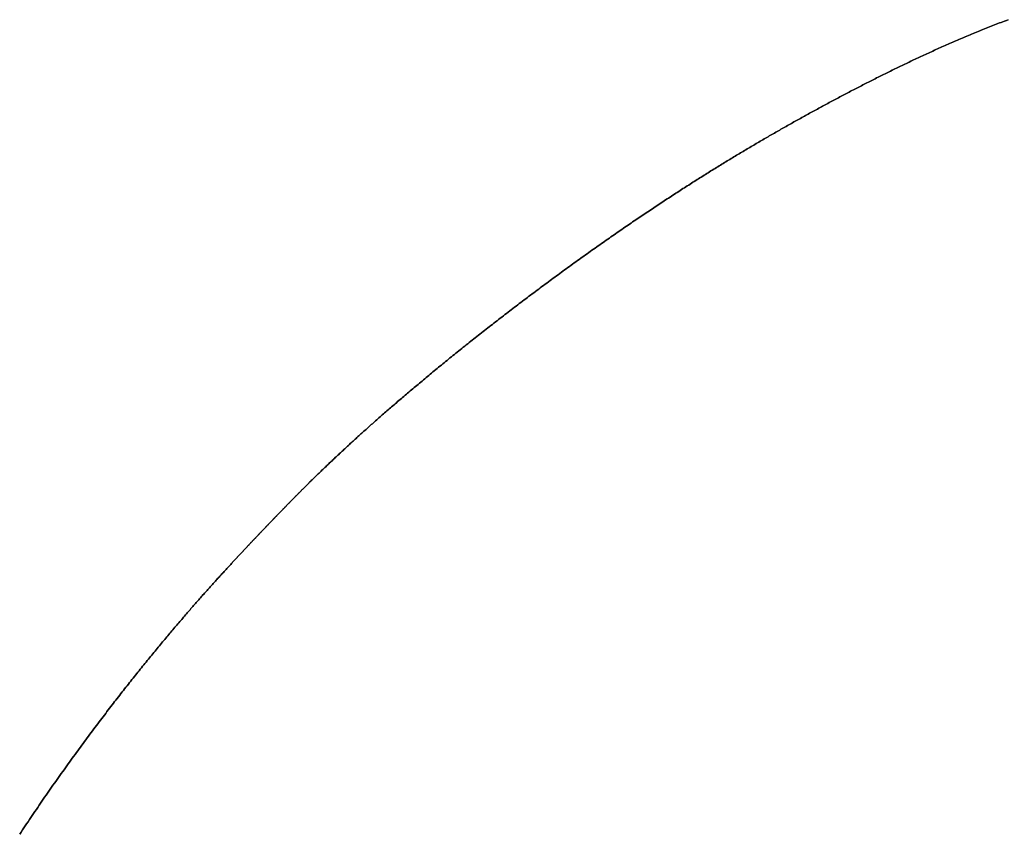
# Model space of a CAD drawing. Header units: inches. Extents: x 130170 to 284068, y 377793 to 804530.
# Drawn here: x 251835.9 to 251899.8, y 752988.2 to 753040.8 of the extents above; entities that cross this region are included whole.
import ezdxf

# ---------------------------------------------------------------- set-up
doc = ezdxf.new("R2010")
doc.units = ezdxf.units.IN
doc.header["$MEASUREMENT"] = 0
doc.layers.add('muni_il', color=7, linetype='Continuous')

msp = doc.modelspace()

# ---------------------------------------------------------------- linework, layer by layer
at = {"layer": 'muni_il'}
for points in [[(251899.865, 753040.792), (251899.754, 753040.75), (251899.643, 753040.708), (251899.533, 753040.666), (251899.423, 753040.624), (251899.314, 753040.582), (251899.205, 753040.54), (251899.096, 753040.498), (251898.988, 753040.456), (251898.88, 753040.414), (251898.772, 753040.371), (251898.665, 753040.329), (251898.558, 753040.287), (251898.452, 753040.244), (251898.345, 753040.201), (251898.239, 753040.159), (251898.134, 753040.116), (251898.028, 753040.073), (251897.923, 753040.031), (251897.819, 753039.988), (251897.714, 753039.945), (251897.61, 753039.902), (251897.506, 753039.859), (251897.403, 753039.816), (251897.3, 753039.773), (251897.197, 753039.729), (251897.094, 753039.686), (251896.992, 753039.643), (251896.89, 753039.6), (251896.788, 753039.556), (251896.686, 753039.513), (251896.585, 753039.469), (251896.484, 753039.426), (251896.383, 753039.382), (251896.283, 753039.339), (251896.183, 753039.295), (251896.082, 753039.251), (251895.983, 753039.207), (251895.883, 753039.164), (251895.784, 753039.12), (251895.685, 753039.076), (251895.586, 753039.032), (251895.488, 753038.988), (251895.39, 753038.944), (251895.292, 753038.9), (251895.194, 753038.856), (251895.096, 753038.812), (251894.999, 753038.768), (251894.902, 753038.723), (251894.805, 753038.679), (251894.708, 753038.635), (251894.612, 753038.59), (251894.515, 753038.546), (251894.419, 753038.502), (251894.323, 753038.457), (251894.228, 753038.413), (251894.132, 753038.368), (251894.037, 753038.324), (251893.942, 753038.279), (251893.847, 753038.235), (251893.753, 753038.19), (251893.658, 753038.145), (251893.564, 753038.101), (251893.47, 753038.056), (251893.376, 753038.011), (251893.282, 753037.966), (251893.189, 753037.922), (251893.096, 753037.877), (251893.003, 753037.832), (251892.91, 753037.787), (251892.817, 753037.742), (251892.724, 753037.697), (251892.632, 753037.652), (251892.54, 753037.607), (251892.447, 753037.562), (251892.356, 753037.517), (251892.264, 753037.472), (251892.172, 753037.427), (251892.081, 753037.382), (251891.99, 753037.337), (251891.899, 753037.292), (251891.808, 753037.247), (251891.717, 753037.202), (251891.627, 753037.157), (251891.536, 753037.111), (251891.446, 753037.066), (251891.356, 753037.021), (251891.266, 753036.976), (251891.176, 753036.93), (251891.087, 753036.885), (251890.997, 753036.84), (251890.908, 753036.794), (251890.819, 753036.749), (251890.729, 753036.704), (251890.641, 753036.658), (251890.552, 753036.613), (251890.463, 753036.568), (251890.375, 753036.522), (251890.286, 753036.477), (251890.198, 753036.431), (251890.11, 753036.386), (251890.022, 753036.34), (251889.934, 753036.295), (251889.847, 753036.249), (251889.759, 753036.204), (251889.672, 753036.158), (251889.584, 753036.112), (251889.497, 753036.067), (251889.41, 753036.021), (251889.323, 753035.976), (251889.236, 753035.93), (251889.149, 753035.884), (251889.063, 753035.839), (251888.976, 753035.793), (251888.89, 753035.747), (251888.804, 753035.701), (251888.717, 753035.655), (251888.631, 753035.61), (251888.545, 753035.564), (251888.459, 753035.518), (251888.374, 753035.472), (251888.288, 753035.426), (251888.202, 753035.38), (251888.117, 753035.334), (251888.031, 753035.288), (251887.946, 753035.242), (251887.861, 753035.196), (251887.776, 753035.15), (251887.691, 753035.104), (251887.606, 753035.058), (251887.521, 753035.012), (251887.436, 753034.966), (251887.351, 753034.919), (251887.266, 753034.873), (251887.182, 753034.827), (251887.097, 753034.78), (251887.013, 753034.734), (251886.928, 753034.687), (251886.844, 753034.641), (251886.759, 753034.594), (251886.675, 753034.548), (251886.591, 753034.501), (251886.506, 753034.454), (251886.422, 753034.408), (251886.338, 753034.361), (251886.254, 753034.314), (251886.17, 753034.267), (251886.086, 753034.22), (251886.002, 753034.173), (251885.918, 753034.126), (251885.834, 753034.079), (251885.75, 753034.032), (251885.666, 753033.984), (251885.582, 753033.937), (251885.498, 753033.89), (251885.414, 753033.842), (251885.33, 753033.795), (251885.246, 753033.747), (251885.162, 753033.699), (251885.078, 753033.651), (251884.994, 753033.603), (251884.911, 753033.555), (251884.827, 753033.507), (251884.743, 753033.459), (251884.659, 753033.411), (251884.575, 753033.363), (251884.49, 753033.314), (251884.406, 753033.266), (251884.322, 753033.217), (251884.238, 753033.168), (251884.154, 753033.12), (251884.07, 753033.071), (251883.985, 753033.022), (251883.901, 753032.973), (251883.817, 753032.923), (251883.732, 753032.874), (251883.648, 753032.824), (251883.563, 753032.775), (251883.478, 753032.725), (251883.394, 753032.675), (251883.309, 753032.625), (251883.224, 753032.575), (251883.139, 753032.525), (251883.054, 753032.474), (251882.969, 753032.424), (251882.884, 753032.373), (251882.798, 753032.323), (251882.713, 753032.272), (251882.628, 753032.22), (251882.542, 753032.169), (251882.456, 753032.118), (251882.37, 753032.066), (251882.284, 753032.015), (251882.198, 753031.963), (251882.112, 753031.911), (251882.026, 753031.859), (251881.94, 753031.806), (251881.853, 753031.754), (251881.766, 753031.701), (251881.68, 753031.648), (251881.593, 753031.596), (251881.505, 753031.542), (251881.418, 753031.489), (251881.331, 753031.435), (251881.243, 753031.382), (251881.156, 753031.328), (251881.068, 753031.274), (251880.98, 753031.219), (251880.892, 753031.165), (251880.804, 753031.11), (251880.715, 753031.056), (251880.627, 753031), (251880.538, 753030.945), (251880.449, 753030.89), (251880.36, 753030.834), (251880.271, 753030.778), (251880.181, 753030.722), (251880.092, 753030.666), (251880.002, 753030.61), (251879.912, 753030.553), (251879.822, 753030.496), (251879.731, 753030.439), (251879.641, 753030.382), (251879.55, 753030.324), (251879.459, 753030.266), (251879.368, 753030.209), (251879.277, 753030.15), (251879.185, 753030.092), (251879.093, 753030.033), (251879.002, 753029.974), (251878.909, 753029.915), (251878.817, 753029.856), (251878.725, 753029.796), (251878.632, 753029.737), (251878.539, 753029.677), (251878.446, 753029.616), (251878.353, 753029.556), (251878.259, 753029.495), (251878.165, 753029.434), (251878.071, 753029.373), (251877.977, 753029.312), (251877.883, 753029.25), (251877.788, 753029.188), (251877.694, 753029.126), (251877.599, 753029.063), (251877.504, 753029.001), (251877.408, 753028.938), (251877.313, 753028.875), (251877.217, 753028.811), (251877.121, 753028.748), (251877.025, 753028.684), (251876.928, 753028.62), (251876.832, 753028.556), (251876.735, 753028.491), (251876.638, 753028.426), (251876.541, 753028.361), (251876.443, 753028.296), (251876.346, 753028.23), (251876.248, 753028.165), (251876.15, 753028.099), (251876.052, 753028.032), (251875.953, 753027.966), (251875.855, 753027.899), (251875.756, 753027.832), (251875.657, 753027.765), (251875.558, 753027.697), (251875.458, 753027.63), (251875.359, 753027.562), (251875.259, 753027.494), (251875.159, 753027.425), (251875.059, 753027.356), (251874.959, 753027.287), (251874.858, 753027.218), (251874.757, 753027.149), (251874.657, 753027.08), (251874.556, 753027.01), (251874.455, 753026.94), (251874.353, 753026.869), (251874.252, 753026.799), (251874.15, 753026.728), (251874.048, 753026.657), (251873.946, 753026.586), (251873.844, 753026.515), (251873.742, 753026.443), (251873.64, 753026.371), (251873.537, 753026.299), (251873.435, 753026.227), (251873.332, 753026.155), (251873.229, 753026.082), (251873.126, 753026.009), (251873.022, 753025.936), (251872.919, 753025.863), (251872.816, 753025.79), (251872.712, 753025.716), (251872.609, 753025.642), (251872.505, 753025.568), (251872.401, 753025.494), (251872.297, 753025.42), (251872.193, 753025.345), (251872.089, 753025.271), (251871.985, 753025.196), (251871.881, 753025.121), (251871.776, 753025.045), (251871.672, 753024.97), (251871.567, 753024.895), (251871.463, 753024.819), (251871.358, 753024.743), (251871.254, 753024.667), (251871.149, 753024.591), (251871.044, 753024.514), (251870.94, 753024.438), (251870.835, 753024.361), (251870.73, 753024.285), (251870.625, 753024.208), (251870.52, 753024.131), (251870.415, 753024.054), (251870.311, 753023.977), (251870.206, 753023.899), (251870.101, 753023.822), (251869.996, 753023.744), (251869.891, 753023.666), (251869.786, 753023.589), (251869.682, 753023.511), (251869.577, 753023.433), (251869.472, 753023.355), (251869.367, 753023.277), (251869.263, 753023.198), (251869.158, 753023.12), (251869.053, 753023.042), (251868.949, 753022.963), (251868.844, 753022.885), (251868.74, 753022.806), (251868.636, 753022.727), (251868.532, 753022.649), (251868.427, 753022.57), (251868.323, 753022.491), (251868.22, 753022.413), (251868.116, 753022.334), (251868.012, 753022.255), (251867.908, 753022.176), (251867.805, 753022.097), (251867.702, 753022.018), (251867.598, 753021.939), (251867.495, 753021.86), (251867.392, 753021.781), (251867.29, 753021.702), (251867.187, 753021.623), (251867.084, 753021.544), (251866.982, 753021.465), (251866.88, 753021.386), (251866.778, 753021.307), (251866.676, 753021.228), (251866.575, 753021.149), (251866.473, 753021.07), (251866.372, 753020.991), (251866.271, 753020.913), (251866.17, 753020.834), (251866.069, 753020.755), (251865.969, 753020.676), (251865.869, 753020.598), (251865.769, 753020.519), (251865.669, 753020.441), (251865.57, 753020.362), (251865.47, 753020.284), (251865.371, 753020.206), (251865.273, 753020.128), (251865.174, 753020.05), (251865.076, 753019.972), (251864.978, 753019.894), (251864.88, 753019.816), (251864.782, 753019.738), (251864.685, 753019.661), (251864.588, 753019.583), (251864.492, 753019.506), (251864.396, 753019.429), (251864.3, 753019.351), (251864.204, 753019.274), (251864.108, 753019.198), (251864.013, 753019.121), (251863.918, 753019.044), (251863.824, 753018.968), (251863.73, 753018.892), (251863.636, 753018.815), (251863.542, 753018.74), (251863.449, 753018.664), (251863.356, 753018.588), (251863.264, 753018.512), (251863.172, 753018.437), (251863.08, 753018.362), (251862.988, 753018.287), (251862.897, 753018.212), (251862.806, 753018.137), (251862.716, 753018.063), (251862.626, 753017.989), (251862.536, 753017.915), (251862.447, 753017.841), (251862.358, 753017.767), (251862.269, 753017.694), (251862.181, 753017.621), (251862.094, 753017.547), (251862.006, 753017.475), (251861.919, 753017.402), (251861.832, 753017.33), (251861.746, 753017.257), (251861.66, 753017.185), (251861.575, 753017.114), (251861.49, 753017.042), (251861.405, 753016.971), (251861.321, 753016.9), (251861.237, 753016.829), (251861.153, 753016.758), (251861.07, 753016.688), (251860.988, 753016.618), (251860.906, 753016.548), (251860.824, 753016.478), (251860.742, 753016.409), (251860.661, 753016.34), (251860.581, 753016.271), (251860.501, 753016.203), (251860.421, 753016.134), (251860.342, 753016.066), (251860.263, 753015.998), (251860.184, 753015.931), (251860.106, 753015.863), (251860.028, 753015.796), (251859.951, 753015.73), (251859.875, 753015.663), (251859.798, 753015.597), (251859.722, 753015.531), (251859.647, 753015.465), (251859.572, 753015.4), (251859.497, 753015.335), (251859.423, 753015.27), (251859.349, 753015.205), (251859.276, 753015.141), (251859.203, 753015.077), (251859.131, 753015.013), (251859.059, 753014.95), (251858.987, 753014.887), (251858.916, 753014.824), (251858.845, 753014.761), (251858.775, 753014.699), (251858.705, 753014.637), (251858.635, 753014.575), (251858.566, 753014.514), (251858.498, 753014.453), (251858.43, 753014.392), (251858.362, 753014.331), (251858.295, 753014.271), (251858.228, 753014.211), (251858.161, 753014.151), (251858.095, 753014.092), (251858.03, 753014.033), (251857.965, 753013.974), (251857.9, 753013.915), (251857.835, 753013.857), (251857.771, 753013.799), (251857.708, 753013.741), (251857.645, 753013.684), (251857.582, 753013.627), (251857.52, 753013.57), (251857.458, 753013.514), (251857.397, 753013.457), (251857.335, 753013.402), (251857.275, 753013.346), (251857.215, 753013.291), (251857.155, 753013.235), (251857.095, 753013.181), (251857.036, 753013.126), (251856.978, 753013.072), (251856.919, 753013.018), (251856.861, 753012.964), (251856.804, 753012.911), (251856.747, 753012.858), (251856.69, 753012.805), (251856.634, 753012.753), (251856.578, 753012.7), (251856.522, 753012.648), (251856.467, 753012.597), (251856.413, 753012.545), (251856.358, 753012.494), (251856.304, 753012.443), (251856.25, 753012.393), (251856.197, 753012.342), (251856.144, 753012.292), (251856.092, 753012.242), (251856.039, 753012.193), (251855.987, 753012.144), (251855.936, 753012.095), (251855.885, 753012.046), (251855.834, 753011.997), (251855.783, 753011.949), (251855.733, 753011.901), (251855.683, 753011.854), (251855.634, 753011.806), (251855.584, 753011.759), (251855.536, 753011.712), (251855.487, 753011.665), (251855.439, 753011.619), (251855.391, 753011.573), (251855.344, 753011.527), (251855.296, 753011.481), (251855.249, 753011.435), (251855.203, 753011.39), (251855.156, 753011.345), (251855.11, 753011.3), (251855.064, 753011.255), (251855.019, 753011.211), (251854.974, 753011.167), (251854.929, 753011.123), (251854.884, 753011.08), (251854.84, 753011.036), (251854.796, 753010.993), (251854.752, 753010.95), (251854.709, 753010.907), (251854.665, 753010.864), (251854.622, 753010.822), (251854.58, 753010.78), (251854.537, 753010.738), (251854.495, 753010.696), (251854.453, 753010.654), (251854.411, 753010.613), (251854.37, 753010.572), (251854.329, 753010.531), (251854.288, 753010.49), (251854.247, 753010.449), (251854.206, 753010.409), (251854.166, 753010.368), (251854.126, 753010.328), (251854.086, 753010.288), (251854.046, 753010.248), (251854.007, 753010.209), (251853.967, 753010.169), (251853.928, 753010.13), (251853.889, 753010.091), (251853.851, 753010.052), (251853.812, 753010.013), (251853.774, 753009.974), (251853.736, 753009.936), (251853.698, 753009.897), (251853.66, 753009.859), (251853.623, 753009.821), (251853.585, 753009.783), (251853.548, 753009.745), (251853.511, 753009.708), (251853.474, 753009.67), (251853.437, 753009.633), (251853.4, 753009.595), (251853.364, 753009.558), (251853.328, 753009.521), (251853.291, 753009.484), (251853.255, 753009.447), (251853.219, 753009.41), (251853.184, 753009.374), (251853.148, 753009.337), (251853.112, 753009.301), (251853.077, 753009.264), (251853.041, 753009.228), (251853.006, 753009.192), (251852.971, 753009.156), (251852.936, 753009.12), (251852.901, 753009.084), (251852.866, 753009.048), (251852.832, 753009.012), (251852.797, 753008.976), (251852.762, 753008.94), (251852.728, 753008.905), (251852.693, 753008.869), (251852.659, 753008.834), (251852.625, 753008.798), (251852.591, 753008.763), (251852.556, 753008.728), (251852.522, 753008.692), (251852.488, 753008.657), (251852.454, 753008.622), (251852.42, 753008.586), (251852.386, 753008.551), (251852.353, 753008.516), (251852.319, 753008.481), (251852.285, 753008.446), (251852.251, 753008.411), (251852.217, 753008.375), (251852.184, 753008.34), (251852.15, 753008.305), (251852.116, 753008.27), (251852.083, 753008.235), (251852.049, 753008.2), (251852.015, 753008.165), (251851.981, 753008.129), (251851.948, 753008.094), (251851.914, 753008.059), (251851.88, 753008.024), (251851.847, 753007.989), (251851.813, 753007.953), (251851.779, 753007.918), (251851.745, 753007.883), (251851.712, 753007.847), (251851.678, 753007.812), (251851.644, 753007.776), (251851.61, 753007.741), (251851.576, 753007.705), (251851.542, 753007.669), (251851.508, 753007.633), (251851.474, 753007.597), (251851.44, 753007.562), (251851.405, 753007.526), (251851.371, 753007.489), (251851.337, 753007.453), (251851.302, 753007.417), (251851.267, 753007.381), (251851.233, 753007.344), (251851.198, 753007.308), (251851.163, 753007.271), (251851.128, 753007.234), (251851.093, 753007.197), (251851.058, 753007.16), (251851.023, 753007.123), (251850.988, 753007.086), (251850.952, 753007.048), (251850.917, 753007.011), (251850.881, 753006.973), (251850.845, 753006.935), (251850.81, 753006.897), (251850.774, 753006.859), (251850.737, 753006.82), (251850.701, 753006.782), (251850.665, 753006.743), (251850.628, 753006.705), (251850.591, 753006.666), (251850.554, 753006.626), (251850.518, 753006.587), (251850.48, 753006.547), (251850.443, 753006.508), (251850.406, 753006.468), (251850.368, 753006.428), (251850.33, 753006.387), (251850.292, 753006.347), (251850.254, 753006.306), (251850.215, 753006.265), (251850.177, 753006.224), (251850.138, 753006.182), (251850.099, 753006.141), (251850.06, 753006.099), (251850.021, 753006.057), (251849.981, 753006.014), (251849.942, 753005.971), (251849.902, 753005.929), (251849.862, 753005.885), (251849.821, 753005.842), (251849.781, 753005.798), (251849.74, 753005.754), (251849.699, 753005.71), (251849.658, 753005.666), (251849.616, 753005.621), (251849.575, 753005.576), (251849.533, 753005.53), (251849.491, 753005.485), (251849.448, 753005.439), (251849.405, 753005.393), (251849.363, 753005.346), (251849.319, 753005.299), (251849.276, 753005.252), (251849.232, 753005.204), (251849.188, 753005.156), (251849.144, 753005.108), (251849.1, 753005.06), (251849.055, 753005.011), (251849.01, 753004.962), (251848.965, 753004.912), (251848.919, 753004.862), (251848.873, 753004.812), (251848.827, 753004.761), (251848.781, 753004.71), (251848.734, 753004.659), (251848.687, 753004.607), (251848.64, 753004.555), (251848.593, 753004.502), (251848.545, 753004.449), (251848.496, 753004.396), (251848.448, 753004.342), (251848.399, 753004.288), (251848.35, 753004.234), (251848.301, 753004.179), (251848.251, 753004.124), (251848.201, 753004.068), (251848.151, 753004.012), (251848.1, 753003.955), (251848.049, 753003.898), (251847.998, 753003.841), (251847.946, 753003.783), (251847.894, 753003.724), (251847.842, 753003.666), (251847.789, 753003.606), (251847.736, 753003.547), (251847.683, 753003.487), (251847.629, 753003.426), (251847.575, 753003.365), (251847.521, 753003.303), (251847.466, 753003.241), (251847.411, 753003.179), (251847.356, 753003.116), (251847.3, 753003.053), (251847.244, 753002.989), (251847.188, 753002.924), (251847.131, 753002.859), (251847.074, 753002.794), (251847.016, 753002.728), (251846.958, 753002.662), (251846.9, 753002.595), (251846.842, 753002.527), (251846.783, 753002.459), (251846.723, 753002.391), (251846.664, 753002.322), (251846.604, 753002.253), (251846.543, 753002.182), (251846.483, 753002.112), (251846.422, 753002.041), (251846.36, 753001.969), (251846.298, 753001.897), (251846.236, 753001.825), (251846.173, 753001.751), (251846.11, 753001.678), (251846.047, 753001.603), (251845.983, 753001.529), (251845.919, 753001.453), (251845.855, 753001.377), (251845.79, 753001.301), (251845.725, 753001.224), (251845.66, 753001.146), (251845.594, 753001.068), (251845.527, 753000.989), (251845.461, 753000.91), (251845.394, 753000.83), (251845.326, 753000.75), (251845.259, 753000.669), (251845.19, 753000.587), (251845.122, 753000.505), (251845.053, 753000.422), (251844.984, 753000.339), (251844.914, 753000.255), (251844.844, 753000.171), (251844.774, 753000.086), (251844.703, 753000), (251844.632, 752999.914), (251844.561, 752999.827), (251844.489, 752999.74), (251844.417, 752999.652), (251844.345, 752999.564), (251844.272, 752999.475), (251844.199, 752999.385), (251844.125, 752999.295), (251844.052, 752999.204), (251843.977, 752999.113), (251843.903, 752999.021), (251843.828, 752998.928), (251843.753, 752998.835), (251843.677, 752998.741), (251843.601, 752998.647), (251843.525, 752998.552), (251843.448, 752998.456), (251843.372, 752998.361), (251843.294, 752998.264), (251843.217, 752998.167), (251843.139, 752998.069), (251843.061, 752997.97), (251842.982, 752997.872), (251842.904, 752997.772), (251842.825, 752997.672), (251842.745, 752997.571), (251842.665, 752997.47), (251842.585, 752997.368), (251842.505, 752997.266), (251842.425, 752997.163), (251842.344, 752997.059), (251842.262, 752996.955), (251842.181, 752996.851), (251842.099, 752996.745), (251842.017, 752996.64), (251841.935, 752996.533), (251841.852, 752996.426), (251841.77, 752996.319), (251841.687, 752996.211), (251841.603, 752996.103), (251841.52, 752995.993), (251841.436, 752995.884), (251841.352, 752995.774), (251841.267, 752995.663), (251841.183, 752995.552), (251841.098, 752995.44), (251841.013, 752995.328), (251840.928, 752995.215), (251840.843, 752995.102), (251840.757, 752994.988), (251840.671, 752994.874), (251840.585, 752994.759), (251840.499, 752994.644), (251840.412, 752994.528), (251840.326, 752994.411), (251840.239, 752994.294), (251840.152, 752994.177), (251840.065, 752994.059), (251839.977, 752993.941), (251839.89, 752993.822), (251839.802, 752993.703), (251839.714, 752993.583), (251839.626, 752993.463), (251839.538, 752993.342), (251839.45, 752993.221), (251839.362, 752993.1), (251839.273, 752992.978), (251839.185, 752992.855), (251839.096, 752992.733), (251839.007, 752992.609), (251838.918, 752992.486), (251838.829, 752992.361), (251838.74, 752992.237), (251838.651, 752992.112), (251838.561, 752991.987), (251838.472, 752991.861), (251838.383, 752991.735), (251838.293, 752991.608), (251838.203, 752991.481), (251838.114, 752991.354), (251838.024, 752991.226), (251837.934, 752991.098), (251837.845, 752990.969), (251837.755, 752990.841), (251837.665, 752990.712), (251837.575, 752990.582), (251837.485, 752990.452), (251837.396, 752990.322), (251837.306, 752990.191), (251837.216, 752990.061), (251837.126, 752989.929), (251837.036, 752989.798), (251836.946, 752989.666), (251836.856, 752989.534), (251836.767, 752989.402), (251836.677, 752989.269), (251836.587, 752989.136), (251836.498, 752989.003), (251836.408, 752988.869), (251836.319, 752988.736), (251836.229, 752988.602), (251836.14, 752988.467), (251836.05, 752988.333), (251835.961, 752988.198), (251835.872, 752988.063)], [(251835.872, 752988.063), (251835.961, 752988.198), (251836.05, 752988.333), (251836.14, 752988.467), (251836.229, 752988.602), (251836.319, 752988.736), (251836.408, 752988.869), (251836.498, 752989.003), (251836.587, 752989.136), (251836.677, 752989.269), (251836.767, 752989.402), (251836.856, 752989.534), (251836.946, 752989.666), (251837.036, 752989.798), (251837.126, 752989.929), (251837.216, 752990.061), (251837.306, 752990.191), (251837.396, 752990.322), (251837.485, 752990.452), (251837.575, 752990.582), (251837.665, 752990.712), (251837.755, 752990.841), (251837.845, 752990.969), (251837.934, 752991.098), (251838.024, 752991.226), (251838.114, 752991.354), (251838.203, 752991.481), (251838.293, 752991.608), (251838.383, 752991.735), (251838.472, 752991.861), (251838.561, 752991.987), (251838.651, 752992.112), (251838.74, 752992.237), (251838.829, 752992.361), (251838.918, 752992.486), (251839.007, 752992.609), (251839.096, 752992.733), (251839.185, 752992.855), (251839.273, 752992.978), (251839.362, 752993.1), (251839.45, 752993.221), (251839.538, 752993.342), (251839.626, 752993.463), (251839.714, 752993.583), (251839.802, 752993.703), (251839.89, 752993.822), (251839.977, 752993.941), (251840.065, 752994.059), (251840.152, 752994.177), (251840.239, 752994.294), (251840.326, 752994.411), (251840.412, 752994.528), (251840.499, 752994.644), (251840.585, 752994.759), (251840.671, 752994.874), (251840.757, 752994.988), (251840.843, 752995.102), (251840.928, 752995.215), (251841.013, 752995.328), (251841.098, 752995.44), (251841.183, 752995.552), (251841.267, 752995.663), (251841.352, 752995.774), (251841.436, 752995.884), (251841.52, 752995.993), (251841.603, 752996.103), (251841.687, 752996.211), (251841.77, 752996.319), (251841.852, 752996.426), (251841.935, 752996.533), (251842.017, 752996.64), (251842.099, 752996.745), (251842.181, 752996.851), (251842.262, 752996.955), (251842.344, 752997.059), (251842.425, 752997.163), (251842.505, 752997.266), (251842.585, 752997.368), (251842.665, 752997.47), (251842.745, 752997.571), (251842.825, 752997.672), (251842.904, 752997.772), (251842.982, 752997.872), (251843.061, 752997.97), (251843.139, 752998.069), (251843.217, 752998.167), (251843.294, 752998.264), (251843.372, 752998.361), (251843.448, 752998.456), (251843.525, 752998.552), (251843.601, 752998.647), (251843.677, 752998.741), (251843.753, 752998.835), (251843.828, 752998.928), (251843.903, 752999.021), (251843.977, 752999.113), (251844.052, 752999.204), (251844.125, 752999.295), (251844.199, 752999.385), (251844.272, 752999.475), (251844.345, 752999.564), (251844.417, 752999.652), (251844.489, 752999.74), (251844.561, 752999.827), (251844.632, 752999.914), (251844.703, 753000), (251844.774, 753000.086), (251844.844, 753000.171), (251844.914, 753000.255), (251844.984, 753000.339), (251845.053, 753000.422), (251845.122, 753000.505), (251845.19, 753000.587), (251845.259, 753000.669), (251845.326, 753000.75), (251845.394, 753000.83), (251845.461, 753000.91), (251845.527, 753000.989), (251845.594, 753001.068), (251845.66, 753001.146), (251845.725, 753001.224), (251845.79, 753001.301), (251845.855, 753001.377), (251845.919, 753001.453), (251845.983, 753001.529), (251846.047, 753001.603), (251846.11, 753001.678), (251846.173, 753001.751), (251846.236, 753001.825), (251846.298, 753001.897), (251846.36, 753001.969), (251846.422, 753002.041), (251846.483, 753002.112), (251846.543, 753002.182), (251846.604, 753002.253), (251846.664, 753002.322), (251846.723, 753002.391), (251846.783, 753002.459), (251846.842, 753002.527), (251846.9, 753002.595), (251846.958, 753002.662), (251847.016, 753002.728), (251847.074, 753002.794), (251847.131, 753002.859), (251847.188, 753002.924), (251847.244, 753002.989), (251847.3, 753003.053), (251847.356, 753003.116), (251847.411, 753003.179), (251847.466, 753003.241), (251847.521, 753003.303), (251847.575, 753003.365), (251847.629, 753003.426), (251847.683, 753003.487), (251847.736, 753003.547), (251847.789, 753003.606), (251847.842, 753003.666), (251847.894, 753003.724), (251847.946, 753003.783), (251847.998, 753003.841), (251848.049, 753003.898), (251848.1, 753003.955), (251848.151, 753004.012), (251848.201, 753004.068), (251848.251, 753004.124), (251848.301, 753004.179), (251848.35, 753004.234), (251848.399, 753004.288), (251848.448, 753004.342), (251848.496, 753004.396), (251848.545, 753004.449), (251848.593, 753004.502), (251848.64, 753004.555), (251848.687, 753004.607), (251848.734, 753004.659), (251848.781, 753004.71), (251848.827, 753004.761), (251848.873, 753004.812), (251848.919, 753004.862), (251848.965, 753004.912), (251849.01, 753004.962), (251849.055, 753005.011), (251849.1, 753005.06), (251849.144, 753005.108), (251849.188, 753005.156), (251849.232, 753005.204), (251849.276, 753005.252), (251849.319, 753005.299), (251849.363, 753005.346), (251849.405, 753005.393), (251849.448, 753005.439), (251849.491, 753005.485), (251849.533, 753005.53), (251849.575, 753005.576), (251849.616, 753005.621), (251849.658, 753005.666), (251849.699, 753005.71), (251849.74, 753005.754), (251849.781, 753005.798), (251849.821, 753005.842), (251849.862, 753005.885), (251849.902, 753005.929), (251849.942, 753005.971), (251849.981, 753006.014), (251850.021, 753006.057), (251850.06, 753006.099), (251850.099, 753006.141), (251850.138, 753006.182), (251850.177, 753006.224), (251850.215, 753006.265), (251850.254, 753006.306), (251850.292, 753006.347), (251850.33, 753006.387), (251850.368, 753006.428), (251850.406, 753006.468), (251850.443, 753006.508), (251850.48, 753006.547), (251850.518, 753006.587), (251850.554, 753006.626), (251850.591, 753006.666), (251850.628, 753006.705), (251850.665, 753006.743), (251850.701, 753006.782), (251850.737, 753006.82), (251850.774, 753006.859), (251850.81, 753006.897), (251850.845, 753006.935), (251850.881, 753006.973), (251850.917, 753007.011), (251850.952, 753007.048), (251850.988, 753007.086), (251851.023, 753007.123), (251851.058, 753007.16), (251851.093, 753007.197), (251851.128, 753007.234), (251851.163, 753007.271), (251851.198, 753007.308), (251851.233, 753007.344), (251851.267, 753007.381), (251851.302, 753007.417), (251851.337, 753007.453), (251851.371, 753007.489), (251851.405, 753007.526), (251851.44, 753007.562), (251851.474, 753007.597), (251851.508, 753007.633), (251851.542, 753007.669), (251851.576, 753007.705), (251851.61, 753007.741), (251851.644, 753007.776), (251851.678, 753007.812), (251851.712, 753007.847), (251851.745, 753007.883), (251851.779, 753007.918), (251851.813, 753007.953), (251851.847, 753007.989), (251851.88, 753008.024), (251851.914, 753008.059), (251851.948, 753008.094), (251851.981, 753008.129), (251852.015, 753008.165), (251852.049, 753008.2), (251852.083, 753008.235), (251852.116, 753008.27), (251852.15, 753008.305), (251852.184, 753008.34), (251852.217, 753008.375), (251852.251, 753008.411), (251852.285, 753008.446), (251852.319, 753008.481), (251852.353, 753008.516), (251852.386, 753008.551), (251852.42, 753008.586), (251852.454, 753008.622), (251852.488, 753008.657), (251852.522, 753008.692), (251852.556, 753008.728), (251852.591, 753008.763), (251852.625, 753008.798), (251852.659, 753008.834), (251852.693, 753008.869), (251852.728, 753008.905), (251852.762, 753008.94), (251852.797, 753008.976), (251852.832, 753009.012), (251852.866, 753009.048), (251852.901, 753009.084), (251852.936, 753009.12), (251852.971, 753009.156), (251853.006, 753009.192), (251853.041, 753009.228), (251853.077, 753009.264), (251853.112, 753009.301), (251853.148, 753009.337), (251853.184, 753009.374), (251853.219, 753009.41), (251853.255, 753009.447), (251853.291, 753009.484), (251853.328, 753009.521), (251853.364, 753009.558), (251853.4, 753009.595), (251853.437, 753009.633), (251853.474, 753009.67), (251853.511, 753009.708), (251853.548, 753009.745), (251853.585, 753009.783), (251853.623, 753009.821), (251853.66, 753009.859), (251853.698, 753009.897), (251853.736, 753009.936), (251853.774, 753009.974), (251853.812, 753010.013), (251853.851, 753010.052), (251853.889, 753010.091), (251853.928, 753010.13), (251853.967, 753010.169), (251854.007, 753010.209), (251854.046, 753010.248), (251854.086, 753010.288), (251854.126, 753010.328), (251854.166, 753010.368), (251854.206, 753010.409), (251854.247, 753010.449), (251854.288, 753010.49), (251854.329, 753010.531), (251854.37, 753010.572), (251854.411, 753010.613), (251854.453, 753010.654), (251854.495, 753010.696), (251854.537, 753010.738), (251854.58, 753010.78), (251854.622, 753010.822), (251854.665, 753010.864), (251854.709, 753010.907), (251854.752, 753010.95), (251854.796, 753010.993), (251854.84, 753011.036), (251854.884, 753011.08), (251854.929, 753011.123), (251854.974, 753011.167), (251855.019, 753011.211), (251855.064, 753011.255), (251855.11, 753011.3), (251855.156, 753011.345), (251855.203, 753011.39), (251855.249, 753011.435), (251855.296, 753011.481), (251855.344, 753011.527), (251855.391, 753011.573), (251855.439, 753011.619), (251855.487, 753011.665), (251855.536, 753011.712), (251855.584, 753011.759), (251855.634, 753011.806), (251855.683, 753011.854), (251855.733, 753011.901), (251855.783, 753011.949), (251855.834, 753011.997), (251855.885, 753012.046), (251855.936, 753012.095), (251855.987, 753012.144), (251856.039, 753012.193), (251856.092, 753012.242), (251856.144, 753012.292), (251856.197, 753012.342), (251856.25, 753012.393), (251856.304, 753012.443), (251856.358, 753012.494), (251856.413, 753012.545), (251856.467, 753012.597), (251856.522, 753012.648), (251856.578, 753012.7), (251856.634, 753012.753), (251856.69, 753012.805), (251856.747, 753012.858), (251856.804, 753012.911), (251856.861, 753012.964), (251856.919, 753013.018), (251856.978, 753013.072), (251857.036, 753013.126), (251857.095, 753013.181), (251857.155, 753013.235), (251857.215, 753013.291), (251857.275, 753013.346), (251857.335, 753013.402), (251857.397, 753013.457), (251857.458, 753013.514), (251857.52, 753013.57), (251857.582, 753013.627), (251857.645, 753013.684), (251857.708, 753013.741), (251857.771, 753013.799), (251857.835, 753013.857), (251857.9, 753013.915), (251857.965, 753013.974), (251858.03, 753014.033), (251858.095, 753014.092), (251858.161, 753014.151), (251858.228, 753014.211), (251858.295, 753014.271), (251858.362, 753014.331), (251858.43, 753014.392), (251858.498, 753014.453), (251858.566, 753014.514), (251858.635, 753014.575), (251858.705, 753014.637), (251858.775, 753014.699), (251858.845, 753014.761), (251858.916, 753014.824), (251858.987, 753014.887), (251859.059, 753014.95), (251859.131, 753015.013), (251859.203, 753015.077), (251859.276, 753015.141), (251859.349, 753015.205), (251859.423, 753015.27), (251859.497, 753015.335), (251859.572, 753015.4), (251859.647, 753015.465), (251859.722, 753015.531), (251859.798, 753015.597), (251859.875, 753015.663), (251859.951, 753015.73), (251860.028, 753015.796), (251860.106, 753015.863), (251860.184, 753015.931), (251860.263, 753015.998), (251860.342, 753016.066), (251860.421, 753016.134), (251860.501, 753016.203), (251860.581, 753016.271), (251860.661, 753016.34), (251860.742, 753016.409), (251860.824, 753016.478), (251860.906, 753016.548), (251860.988, 753016.618), (251861.07, 753016.688), (251861.153, 753016.758), (251861.237, 753016.829), (251861.321, 753016.9), (251861.405, 753016.971), (251861.49, 753017.042), (251861.575, 753017.114), (251861.66, 753017.185), (251861.746, 753017.257), (251861.832, 753017.33), (251861.919, 753017.402), (251862.006, 753017.475), (251862.094, 753017.547), (251862.181, 753017.621), (251862.269, 753017.694), (251862.358, 753017.767), (251862.447, 753017.841), (251862.536, 753017.915), (251862.626, 753017.989), (251862.716, 753018.063), (251862.806, 753018.137), (251862.897, 753018.212), (251862.988, 753018.287), (251863.08, 753018.362), (251863.172, 753018.437), (251863.264, 753018.512), (251863.356, 753018.588), (251863.449, 753018.664), (251863.542, 753018.74), (251863.636, 753018.815), (251863.73, 753018.892), (251863.824, 753018.968), (251863.918, 753019.044), (251864.013, 753019.121), (251864.108, 753019.198), (251864.204, 753019.274), (251864.3, 753019.351), (251864.396, 753019.429), (251864.492, 753019.506), (251864.588, 753019.583), (251864.685, 753019.661), (251864.782, 753019.738), (251864.88, 753019.816), (251864.978, 753019.894), (251865.076, 753019.972), (251865.174, 753020.05), (251865.273, 753020.128), (251865.371, 753020.206), (251865.47, 753020.284), (251865.57, 753020.362), (251865.669, 753020.441), (251865.769, 753020.519), (251865.869, 753020.598), (251865.969, 753020.676), (251866.069, 753020.755), (251866.17, 753020.834), (251866.271, 753020.913), (251866.372, 753020.991), (251866.473, 753021.07), (251866.575, 753021.149), (251866.676, 753021.228), (251866.778, 753021.307), (251866.88, 753021.386), (251866.982, 753021.465), (251867.084, 753021.544), (251867.187, 753021.623), (251867.29, 753021.702), (251867.392, 753021.781), (251867.495, 753021.86), (251867.598, 753021.939), (251867.702, 753022.018), (251867.805, 753022.097), (251867.908, 753022.176), (251868.012, 753022.255), (251868.116, 753022.334), (251868.22, 753022.413), (251868.323, 753022.491), (251868.427, 753022.57), (251868.532, 753022.649), (251868.636, 753022.727), (251868.74, 753022.806), (251868.844, 753022.885), (251868.949, 753022.963), (251869.053, 753023.042), (251869.158, 753023.12), (251869.263, 753023.198), (251869.367, 753023.277), (251869.472, 753023.355), (251869.577, 753023.433), (251869.682, 753023.511), (251869.786, 753023.589), (251869.891, 753023.666), (251869.996, 753023.744), (251870.101, 753023.822), (251870.206, 753023.899), (251870.311, 753023.977), (251870.415, 753024.054), (251870.52, 753024.131), (251870.625, 753024.208), (251870.73, 753024.285), (251870.835, 753024.361), (251870.94, 753024.438), (251871.044, 753024.514), (251871.149, 753024.591), (251871.254, 753024.667), (251871.358, 753024.743), (251871.463, 753024.819), (251871.567, 753024.895), (251871.672, 753024.97), (251871.776, 753025.045), (251871.881, 753025.121), (251871.985, 753025.196), (251872.089, 753025.271), (251872.193, 753025.345), (251872.297, 753025.42), (251872.401, 753025.494), (251872.505, 753025.568), (251872.609, 753025.642), (251872.712, 753025.716), (251872.816, 753025.79), (251872.919, 753025.863), (251873.022, 753025.936), (251873.126, 753026.009), (251873.229, 753026.082), (251873.332, 753026.155), (251873.435, 753026.227), (251873.537, 753026.299), (251873.64, 753026.371), (251873.742, 753026.443), (251873.844, 753026.515), (251873.946, 753026.586), (251874.048, 753026.657), (251874.15, 753026.728), (251874.252, 753026.799), (251874.353, 753026.869), (251874.455, 753026.94), (251874.556, 753027.01), (251874.657, 753027.08), (251874.757, 753027.149), (251874.858, 753027.218), (251874.959, 753027.287), (251875.059, 753027.356), (251875.159, 753027.425), (251875.259, 753027.494), (251875.359, 753027.562), (251875.458, 753027.63), (251875.558, 753027.697), (251875.657, 753027.765), (251875.756, 753027.832), (251875.855, 753027.899), (251875.953, 753027.966), (251876.052, 753028.032), (251876.15, 753028.099), (251876.248, 753028.165), (251876.346, 753028.23), (251876.443, 753028.296), (251876.541, 753028.361), (251876.638, 753028.426), (251876.735, 753028.491), (251876.832, 753028.556), (251876.928, 753028.62), (251877.025, 753028.684), (251877.121, 753028.748), (251877.217, 753028.811), (251877.313, 753028.875), (251877.408, 753028.938), (251877.504, 753029.001), (251877.599, 753029.063), (251877.694, 753029.126), (251877.788, 753029.188), (251877.883, 753029.25), (251877.977, 753029.312), (251878.071, 753029.373), (251878.165, 753029.434), (251878.259, 753029.495), (251878.353, 753029.556), (251878.446, 753029.616), (251878.539, 753029.677), (251878.632, 753029.737), (251878.725, 753029.796), (251878.817, 753029.856), (251878.909, 753029.915), (251879.002, 753029.974), (251879.093, 753030.033), (251879.185, 753030.092), (251879.277, 753030.15), (251879.368, 753030.209), (251879.459, 753030.266), (251879.55, 753030.324), (251879.641, 753030.382), (251879.731, 753030.439), (251879.822, 753030.496), (251879.912, 753030.553), (251880.002, 753030.61), (251880.092, 753030.666), (251880.181, 753030.722), (251880.271, 753030.778), (251880.36, 753030.834), (251880.449, 753030.89), (251880.538, 753030.945), (251880.627, 753031), (251880.715, 753031.056), (251880.804, 753031.11), (251880.892, 753031.165), (251880.98, 753031.219), (251881.068, 753031.274), (251881.156, 753031.328), (251881.243, 753031.382), (251881.331, 753031.435), (251881.418, 753031.489), (251881.505, 753031.542), (251881.593, 753031.596), (251881.68, 753031.648), (251881.766, 753031.701), (251881.853, 753031.754), (251881.94, 753031.806), (251882.026, 753031.859), (251882.112, 753031.911), (251882.198, 753031.963), (251882.284, 753032.015), (251882.37, 753032.066), (251882.456, 753032.118), (251882.542, 753032.169), (251882.628, 753032.22), (251882.713, 753032.272), (251882.798, 753032.323), (251882.884, 753032.373), (251882.969, 753032.424), (251883.054, 753032.474), (251883.139, 753032.525), (251883.224, 753032.575), (251883.309, 753032.625), (251883.394, 753032.675), (251883.478, 753032.725), (251883.563, 753032.775), (251883.648, 753032.824), (251883.732, 753032.874), (251883.817, 753032.923), (251883.901, 753032.973), (251883.985, 753033.022), (251884.07, 753033.071), (251884.154, 753033.12), (251884.238, 753033.168), (251884.322, 753033.217), (251884.406, 753033.266), (251884.49, 753033.314), (251884.575, 753033.363), (251884.659, 753033.411), (251884.743, 753033.459), (251884.827, 753033.507), (251884.911, 753033.555), (251884.994, 753033.603), (251885.078, 753033.651), (251885.162, 753033.699), (251885.246, 753033.747), (251885.33, 753033.795), (251885.414, 753033.842), (251885.498, 753033.89), (251885.582, 753033.937), (251885.666, 753033.984), (251885.75, 753034.032), (251885.834, 753034.079), (251885.918, 753034.126), (251886.002, 753034.173), (251886.086, 753034.22), (251886.17, 753034.267), (251886.254, 753034.314), (251886.338, 753034.361), (251886.422, 753034.408), (251886.506, 753034.454), (251886.591, 753034.501), (251886.675, 753034.548), (251886.759, 753034.594), (251886.844, 753034.641), (251886.928, 753034.687), (251887.013, 753034.734), (251887.097, 753034.78), (251887.182, 753034.827), (251887.266, 753034.873), (251887.351, 753034.919), (251887.436, 753034.966), (251887.521, 753035.012), (251887.606, 753035.058), (251887.691, 753035.104), (251887.776, 753035.15), (251887.861, 753035.196), (251887.946, 753035.242), (251888.031, 753035.288), (251888.117, 753035.334), (251888.202, 753035.38), (251888.288, 753035.426), (251888.374, 753035.472), (251888.459, 753035.518), (251888.545, 753035.564), (251888.631, 753035.61), (251888.717, 753035.655), (251888.804, 753035.701), (251888.89, 753035.747), (251888.976, 753035.793), (251889.063, 753035.839), (251889.149, 753035.884), (251889.236, 753035.93), (251889.323, 753035.976), (251889.41, 753036.021), (251889.497, 753036.067), (251889.584, 753036.112), (251889.672, 753036.158), (251889.759, 753036.204), (251889.847, 753036.249), (251889.934, 753036.295), (251890.022, 753036.34), (251890.11, 753036.386), (251890.198, 753036.431), (251890.286, 753036.477), (251890.375, 753036.522), (251890.463, 753036.568), (251890.552, 753036.613), (251890.641, 753036.658), (251890.729, 753036.704), (251890.819, 753036.749), (251890.908, 753036.794), (251890.997, 753036.84), (251891.087, 753036.885), (251891.176, 753036.93), (251891.266, 753036.976), (251891.356, 753037.021), (251891.446, 753037.066), (251891.536, 753037.111), (251891.627, 753037.157), (251891.717, 753037.202), (251891.808, 753037.247), (251891.899, 753037.292), (251891.99, 753037.337), (251892.081, 753037.382), (251892.172, 753037.427), (251892.264, 753037.472), (251892.356, 753037.517), (251892.447, 753037.562), (251892.54, 753037.607), (251892.632, 753037.652), (251892.724, 753037.697), (251892.817, 753037.742), (251892.91, 753037.787), (251893.003, 753037.832), (251893.096, 753037.877), (251893.189, 753037.922), (251893.282, 753037.966), (251893.376, 753038.011), (251893.47, 753038.056), (251893.564, 753038.101), (251893.658, 753038.145), (251893.753, 753038.19), (251893.847, 753038.235), (251893.942, 753038.279), (251894.037, 753038.324), (251894.132, 753038.368), (251894.228, 753038.413), (251894.323, 753038.457), (251894.419, 753038.502), (251894.515, 753038.546), (251894.612, 753038.59), (251894.708, 753038.635), (251894.805, 753038.679), (251894.902, 753038.723), (251894.999, 753038.768), (251895.096, 753038.812), (251895.194, 753038.856), (251895.292, 753038.9), (251895.39, 753038.944), (251895.488, 753038.988), (251895.586, 753039.032), (251895.685, 753039.076), (251895.784, 753039.12), (251895.883, 753039.164), (251895.983, 753039.207), (251896.082, 753039.251), (251896.183, 753039.295), (251896.283, 753039.339), (251896.383, 753039.382), (251896.484, 753039.426), (251896.585, 753039.469), (251896.686, 753039.513), (251896.788, 753039.556), (251896.89, 753039.6), (251896.992, 753039.643), (251897.094, 753039.686), (251897.197, 753039.729), (251897.3, 753039.773), (251897.403, 753039.816), (251897.506, 753039.859), (251897.61, 753039.902), (251897.714, 753039.945), (251897.819, 753039.988), (251897.923, 753040.031), (251898.028, 753040.073), (251898.134, 753040.116), (251898.239, 753040.159), (251898.345, 753040.201), (251898.452, 753040.244), (251898.558, 753040.287), (251898.665, 753040.329), (251898.772, 753040.371), (251898.88, 753040.414), (251898.988, 753040.456), (251899.096, 753040.498), (251899.205, 753040.54), (251899.314, 753040.582), (251899.423, 753040.624), (251899.533, 753040.666), (251899.643, 753040.708), (251899.754, 753040.75), (251899.865, 753040.792)]]:
    msp.add_lwpolyline(points, dxfattribs=at)

doc.saveas('drawing.dxf')
